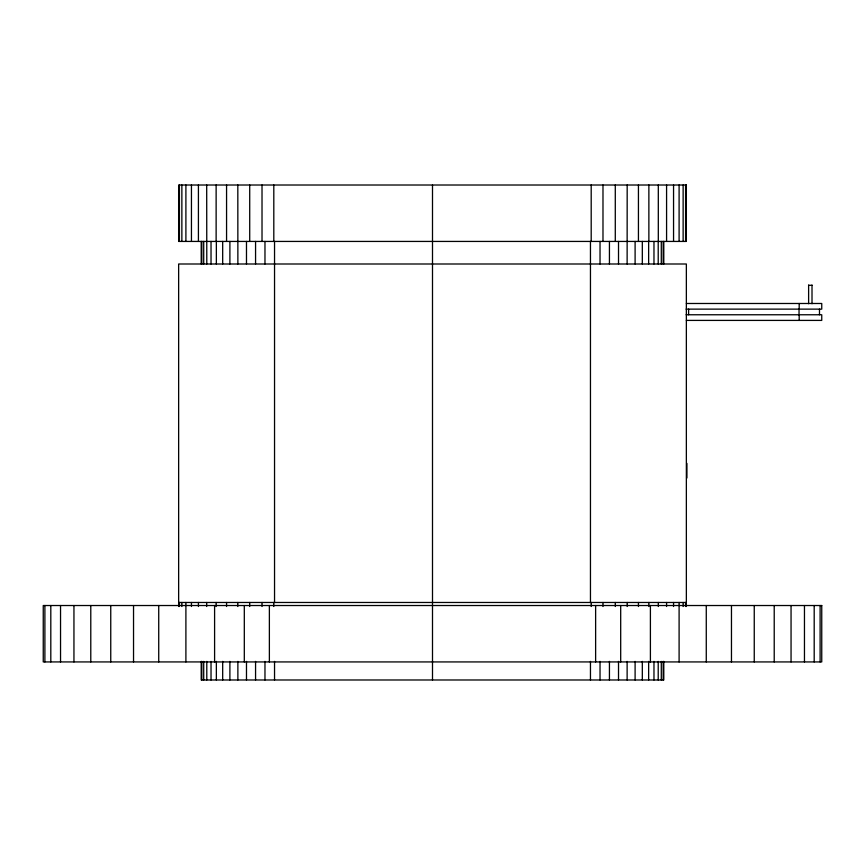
<?xml version="1.0" encoding="UTF-8"?>
<svg xmlns="http://www.w3.org/2000/svg" width="865" height="865" viewBox="0 0 865 865"><rect width="100%" height="100%" fill="white"/><g stroke="black" fill="none" stroke-linecap="round" stroke-linejoin="round"><path stroke-width="1.3" d="M808.624 285.299L812.008 285.299M686.356 303.485L821.75 303.485L821.75 309.129L686.096 309.129M686.096 314.763L821.75 314.763L821.75 320.407L686.356 320.407M178.644 602.473L686.356 602.473M820.107 605.522L820.107 661.93M819.49 309.129L819.49 314.763M814.192 605.522L814.192 661.93M812.008 285.039L812.008 303.734M808.624 285.039L808.624 303.734M804.461 605.522L804.461 661.93M799.184 303.485L799.184 309.129M799.184 314.763L799.184 320.407M799.033 309.129L799.033 314.763M791.053 605.522L791.053 661.93M774.218 605.522L774.218 661.93M754.248 605.522L754.248 661.93M731.466 605.522L731.466 661.93M706.273 605.522L706.273 661.93M688.616 309.129L688.616 314.763M686.929 463.402L686.929 477.999M686.356 606.495L686.356 263.998L178.644 263.998L178.644 606.495M685.588 185.013L685.588 241.432M685.588 602.473L685.588 606.495M683.134 185.013L683.134 241.432M683.134 602.473L683.134 606.495M679.101 185.013L679.101 241.432M679.101 602.473L679.101 661.93M673.554 185.013L673.554 241.432M673.554 602.473L673.554 606.495M666.58 185.013L666.58 241.432M666.58 602.473L666.58 606.495M663.79 241.432L663.79 263.998M663.79 661.401L663.79 679.987L201.21 679.987L201.21 661.401M663.163 241.432L663.163 263.998M663.163 661.401L663.163 679.987M661.293 241.432L661.293 263.998M661.293 661.401L661.293 679.987M658.308 185.013L658.308 241.432M658.308 602.473L658.308 606.495M658.211 241.432L658.211 263.998M658.211 661.401L658.211 679.987M653.972 241.432L653.972 263.998M653.972 661.401L653.972 679.987M650.404 605.522L650.404 661.93M648.869 185.013L648.869 241.432M648.869 602.473L648.869 606.495M648.642 241.432L648.642 263.998M648.642 661.401L648.642 679.987M642.317 241.432L642.317 263.998M642.317 661.401L642.317 679.987M638.435 185.013L638.435 241.432M638.435 602.473L638.435 606.495M635.105 241.432L635.105 263.998M635.105 661.401L635.105 679.987M627.179 185.013L627.125 263.998M627.179 602.473L627.179 606.495M627.125 661.401L627.125 679.987M620.692 605.522L620.692 661.93M618.518 241.432L618.518 263.998M618.518 661.401L618.518 679.987M615.285 185.013L615.285 241.432M615.285 602.473L615.285 606.495M609.436 241.432L609.436 263.998M609.436 661.401L609.436 679.987M602.981 185.013L602.981 241.432M602.981 602.473L602.981 606.495M600.029 241.432L600.029 263.998M600.029 661.401L600.029 679.987M595.628 605.522L595.628 661.93M591.195 185.013L591.195 241.432M591.195 602.473L591.195 606.495M590.46 241.432L590.46 602.473M590.46 661.401L590.46 679.987M432.5 185.013L432.5 679.987M274.54 241.432L274.54 602.473M274.54 661.401L274.54 679.987M273.805 185.013L273.805 241.432M273.805 602.473L273.805 606.495M269.372 605.522L269.372 661.93M264.971 241.432L264.971 263.998M264.971 661.401L264.971 679.987M262.019 185.013L262.019 241.432M262.019 602.473L262.019 606.495M255.564 241.432L255.564 263.998M255.564 661.401L255.564 679.987M249.715 185.013L249.715 241.432M249.715 602.473L249.715 606.495M246.482 241.432L246.482 263.998M246.482 661.401L246.482 679.987M244.308 605.522L244.308 661.93M237.821 185.013L237.875 263.998M237.821 602.473L237.821 606.495M237.875 661.401L237.875 679.987M229.895 241.432L229.895 263.998M229.895 661.401L229.895 679.987M226.565 185.013L226.565 241.432M226.565 602.473L226.565 606.495M222.683 241.432L222.683 263.998M222.683 661.401L222.683 679.987M216.358 241.432L216.358 263.998M216.358 661.401L216.358 679.987M216.131 185.013L216.131 241.432M216.131 602.473L216.131 606.495M214.596 605.522L214.596 661.93M211.028 241.432L211.028 263.998M211.028 661.401L211.028 679.987M206.692 185.013L206.789 263.998M206.692 602.473L206.692 606.495M206.789 661.401L206.789 679.987M203.708 241.432L203.708 263.998M203.708 661.401L203.708 679.987M201.837 241.432L201.837 263.998M201.837 661.401L201.837 679.987M201.21 241.432L201.21 263.998M198.42 185.013L198.42 241.432M198.42 602.473L198.42 606.495M191.446 185.013L191.446 241.432M191.446 602.473L191.446 606.495M185.899 185.013L185.899 241.432M185.899 602.473L185.899 661.93M181.866 185.013L181.866 241.432M181.866 602.473L181.866 606.495M179.412 185.013L179.412 241.432M179.412 602.473L179.412 606.495M158.728 605.522L158.728 661.93M133.534 605.522L133.534 661.93M110.752 605.522L110.752 661.93M90.782 605.522L90.782 661.93M73.947 605.522L73.947 661.93M60.539 605.522L60.539 661.93M50.808 605.522L50.808 661.93M44.894 605.522L44.894 661.93M686.356 185.013L178.644 185.013L178.644 241.432L686.356 241.432L686.356 185.013M821.75 605.522L43.25 605.522L43.25 661.93L821.75 661.93L821.75 605.522"/></g></svg>
